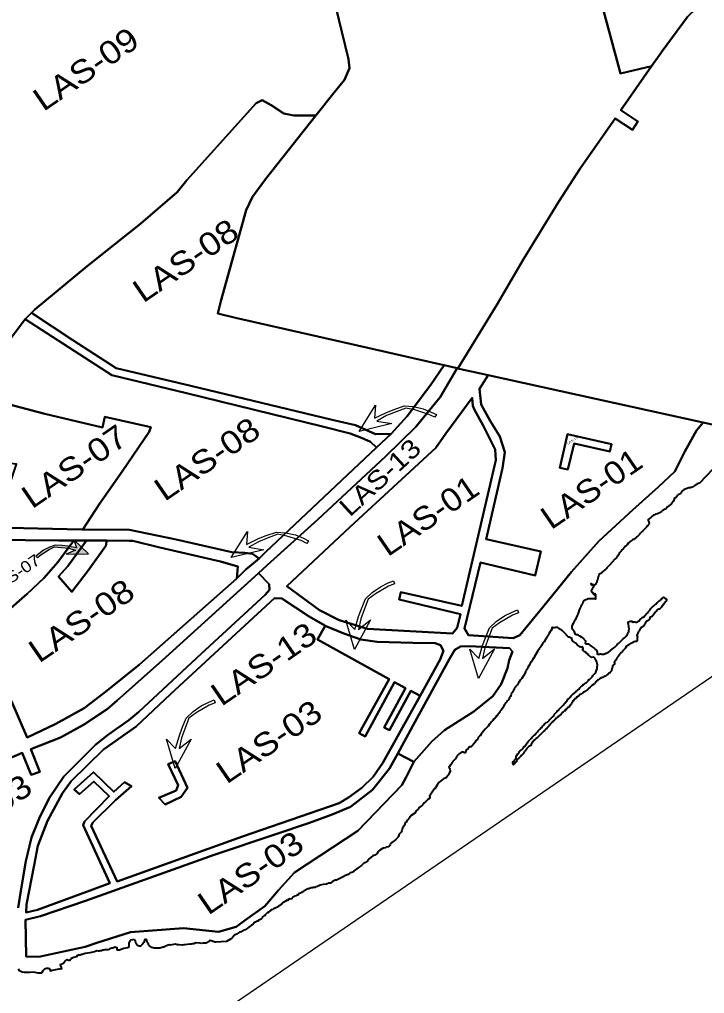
# Model space of a CAD drawing. Header units: metres. Extents: x 263924 to 318888, y 5017073 to 5064560.
# Drawn here: x 295224 to 298063, y 5030462 to 5034501 of the extents above; entities that cross this region are included whole.
import ezdxf

# ---------------------------------------------------------------- set-up
doc = ezdxf.new("R2010")
doc.units = ezdxf.units.M
doc.header["$LTSCALE"] = 38
doc.layers.add('1', color=7, linetype='Continuous', lineweight=25)
doc.layers.add('60', color=7, linetype='Continuous', lineweight=13)
doc.layers.add('6', color=7, linetype='Continuous')

msp = doc.modelspace()

# ---------------------------------------------------------------- hatches: boundary and pattern name
at = {"layer": '60'}
msp.add_hatch(color=256, dxfattribs=at).paths.add_polyline_path([(295417.36, 5032283.52), (295510.03, 5032285.66), (295448.14, 5032343.86), (295460.08, 5032309.78), (295423.68, 5032316.79), (295401, 5032319.67), (295371.66, 5032321.86), (295347.49, 5032313.15), (295323.03, 5032300.71), (295304.02, 5032285.98), (295291.97, 5032275.66), (295298.28, 5032269.92), (295311.72, 5032281.56), (295346.46, 5032303.63), (295369.02, 5032314.86), (295397.61, 5032311.75), (295426.21, 5032308.64), (295455.95, 5032300.94)])

# ---------------------------------------------------------------- linework, layer by layer
at = {"layer": '1'}
for points in [[(298109.38, 5034627.4), (297992.57, 5034512.01), (297887.68, 5034370.64), (297881.63, 5034361.98), (297843.73, 5034307.77), (297715.24, 5034276.71), (297630.89, 5034590.59), (297557.48, 5034569.96), (297478.35, 5034876.24), (297341.16, 5035384.93), (297270.09, 5035588.65)], [(298236.85, 5032790.78), (298057.53, 5032830.27), (297165.71, 5033026.67), (297128.32, 5033034.9), (297115.76, 5033037.67), (297064.48, 5033048.96), (297040.28, 5033054.29), (297201.42, 5033317.94), (297312.04, 5033506.87), (297459.66, 5033747.04), (297547.17, 5033883.31), (297692.31, 5034091.46), (297764.24, 5034044.13), (297786.29, 5034078.65), (297716.15, 5034125.26), (297843.73, 5034307.77), (297881.63, 5034361.98), (297887.68, 5034370.64), (297992.57, 5034512.01), (298109.38, 5034627.4)], [(296518.88, 5034615.48), (296587.45, 5034337.44), (296591.12, 5034299.86), (296586.62, 5034289.99), (296570.97, 5034250.85), (296527.21, 5034198.2), (296452.43, 5034103.64), (296361.01, 5034103.71), (296318.9, 5034111.6), (296266.9, 5034146.11), (296229.2, 5034167.04), (296204.15, 5034154.89), (295917.57, 5033835.09), (295876.57, 5033785.31), (295726.6, 5033655.89), (295504.28, 5033478.59), (295286.57, 5033299.45), (295272.93, 5033285.46), (295246.66, 5033258.3), (295022.01, 5032960.44)], [(297630.89, 5034590.59), (297715.24, 5034276.71), (297843.73, 5034307.77), (297716.15, 5034125.26), (297786.29, 5034078.65), (297764.24, 5034044.13), (297692.31, 5034091.46), (297547.17, 5033883.31), (297459.66, 5033747.04), (297312.04, 5033506.87), (297201.42, 5033317.94), (297040.28, 5033054.29), (297037.77, 5033054.84), (296983.43, 5033067.41), (296964.33, 5033071.82), (296698.17, 5033133.28), (296118.61, 5033263.86), (296045.85, 5033281.54), (296057.71, 5033333.59), (296162.91, 5033710.39), (296189.23, 5033765.89), (296243.31, 5033839.19), (296452.43, 5034103.64), (296527.21, 5034198.2), (296570.97, 5034250.85), (296586.62, 5034289.99), (296591.12, 5034299.86), (296587.45, 5034337.44), (296518.88, 5034615.48)], [(295022.01, 5032960.44), (295246.66, 5033258.3), (295605.75, 5033026.54), (295915.09, 5032951.84), (296478.92, 5032813.39), (296593.7, 5032784.07), (296640.46, 5032766.83), (296677.92, 5032749.99), (296703.73, 5032726.68), (296243, 5032291.88), (296216.83, 5032265.74), (296189.18, 5032285.12), (296157.88, 5032290.23), (296103.48, 5032292.17), (295872.88, 5032344.76), (295679.74, 5032385.08), (295485.85, 5032386.9), (295555.48, 5032492.96), (295648.89, 5032627.22), (295760.73, 5032792.11), (295768.11, 5032810.49), (295577.41, 5032853.14), (295567.3, 5032809.57), (295328.78, 5032866.12), (295155.57, 5032912.42)], [(295190.7, 5031674.68), (295255.14, 5031523.61), (295374.55, 5031580.01), (295491.15, 5031646.2), (295580.06, 5031712.94), (295721.37, 5031827.31), (295970.54, 5032047.54), (296124.75, 5032183.84), (296162.13, 5032220.09), (296216.83, 5032265.74), (296243, 5032291.88), (296703.73, 5032726.68), (296764.06, 5032783.73), (296830.21, 5032856.04), (296927.26, 5032984.97), (296983.43, 5033067.41), (297037.77, 5033054.84), (296967.65, 5032934.55)], [(295218.25, 5030817.3), (295228.74, 5030887.87), (295250.47, 5031011.41), (295272.78, 5031109.31), (295305.69, 5031188.44), (295346.83, 5031272.07), (295407.3, 5031362.16), (295459.97, 5031414.07), (295537.93, 5031493.49), (295588.95, 5031532.96), (295677.21, 5031595.67), (295717.94, 5031630.36), (295977.15, 5031871.25), (296242.27, 5032115.07), (296259.61, 5032136), (296258.78, 5032160.33), (296214.23, 5032205.75), (296250.43, 5032238.61), (296459.64, 5032428.53), (296739.9, 5032688.78), (296866.05, 5032812.26), (296967.65, 5032934.55), (297037.77, 5033054.84), (297040.28, 5033054.29), (297064.48, 5033048.96)], [(297064.48, 5033048.96), (297115.76, 5033037.67), (297128.32, 5033034.9), (297165.71, 5033026.67), (297129.98, 5032969.82)], [(297129.98, 5032969.82), (297137.38, 5032904.61), (297174.98, 5032837.14), (297214.85, 5032772.65), (297235.7, 5032706.61), (297226.04, 5032641.19), (297157.3, 5032345.99), (297384.29, 5032295.14), (297361.47, 5032196.01), (297134.25, 5032249.88), (297067.85, 5031976.37), (297084.62, 5031947.7), (297269.5, 5031935.18), (297297.54, 5031948.65), (297393.18, 5032064.35), (297511.71, 5032211.5), (297624.6, 5032337.58), (297766.32, 5032467.62), (297871.73, 5032562.76), (297939.82, 5032626.6), (297981.74, 5032709.81), (298029.51, 5032797.02), (298057.53, 5032830.27), (298236.85, 5032790.78)], [(296967.65, 5032934.55), (296866.05, 5032812.26), (296739.9, 5032688.78), (296459.64, 5032428.53), (296250.43, 5032238.61), (296214.23, 5032205.75), (295829.21, 5031856.24), (295627.85, 5031677.35), (295586.33, 5031641.11), (295488.47, 5031576.04), (295393.11, 5031524.4), (295270.48, 5031475.55), (295307.4, 5031381.76), (295271.39, 5031368.81), (295234.06, 5031460.37), (295048.86, 5031380.38)], [(298206.95, 5032751.92), (298042.64, 5032579.21), (298032.57, 5032575.61), (298030.9, 5032573.59), (298023.28, 5032569.24), (298014.77, 5032563.31), (298004.4, 5032559.92), (297997.26, 5032559), (297986.65, 5032555.24), (297978.98, 5032551.8), (297973.25, 5032548.8), (297971.36, 5032547.39), (297965.38, 5032538.04), (297963.56, 5032536.03), (297959.52, 5032533.05)], [(297959.52, 5032533.05), (297953.06, 5032529.66), (297950.79, 5032527.61), (297945.32, 5032519.61), (297937.67, 5032514.56), (297936.77, 5032512.57), (297934.63, 5032505.79), (297932.75, 5032503.21), (297929.35, 5032496.61), (297926.35, 5032493.51), (297920.55, 5032488.81), (297909.25, 5032480.01), (297903.45, 5032473.31), (297899.25, 5032471.31), (297895.65, 5032469.01), (297892.15, 5032466.41), (297887.45, 5032463.61), (297884.15, 5032461.31), (297880.15, 5032458.81), (297875.75, 5032455.41), (297873.25, 5032454.01), (297868.55, 5032451.81), (297863.05, 5032449.81), (297849.75, 5032444.51), (297845.35, 5032441.31), (297839.75, 5032436.91), (297834.55, 5032432.61), (297829.35, 5032427.41), (297829.35, 5032423.61), (297830.15, 5032420.51), (297832.85, 5032412.41), (297831.35, 5032407.51), (297827.65, 5032401.51), (297825.75, 5032399.61), (297822.75, 5032396.21), (297816.25, 5032390.21), (297806.05, 5032379.71), (297804.25, 5032377.41), (297802.65, 5032376.21), (297800.65, 5032374.21)], [(295056.91, 5032396), (295481.31, 5032387), (295485.85, 5032386.9), (295679.74, 5032385.08), (295872.88, 5032344.76), (296103.48, 5032292.17), (296157.88, 5032290.23), (296189.18, 5032285.12), (296216.83, 5032265.74), (296162.13, 5032220.09), (296124.75, 5032183.84), (296128.52, 5032233.46), (296056.24, 5032254.13), (295805.48, 5032311.25), (295693.77, 5032339.68), (295678.53, 5032339.76), (295584.95, 5032340.21), (295515.02, 5032340.54), (295501.33, 5032340.61), (295449.23, 5032340.84), (295385.73, 5032341.14), (295109.1, 5032343.14)], [(297800.65, 5032374.21), (297799.05, 5032372.01), (297796.35, 5032369.21), (297793.95, 5032365.21), (297789.55, 5032361.91), (297788.05, 5032359.91), (297785.55, 5032357.01), (297783.35, 5032355.91), (297780.75, 5032354.31), (297778.95, 5032352.61), (297773.15, 5032347.61), (297771.45, 5032345.21), (297767.35, 5032344.71), (297764.55, 5032343.61), (297762.35, 5032342.21), (297754.85, 5032336.81), (297751.25, 5032333.91), (297746.45, 5032329.21), (297741.55, 5032323.31), (297739.55, 5032320.21), (297736.95, 5032317.71), (297734.42, 5032315.99), (297728.27, 5032309.2), (297725.16, 5032306.9), (297718.79, 5032300.21), (297715.79, 5032295.89), (297714.73, 5032293.36), (297711.95, 5032291.38), (297709.35, 5032287.51), (297706.54, 5032281.68), (297697.61, 5032268.63), (297691.5, 5032262.84), (297680.65, 5032251.41), (297669.03, 5032238.84), (297667.34, 5032236.76), (297662.12, 5032231.96), (297659.59, 5032228.66), (297657.83, 5032227.09), (297656.62, 5032224.63), (297653.79, 5032222.05)], [(295165.18, 5032040.83), (295254.72, 5032119.99), (295324.29, 5032184.36), (295382.36, 5032250.89), (295449.23, 5032340.84), (295501.33, 5032340.61), (295423.44, 5032234.25), (295385.35, 5032191.5), (295440.5, 5032127.72), (295508.79, 5032217.05), (295581.41, 5032318.97), (295584.95, 5032340.21), (295678.53, 5032339.76), (295693.77, 5032339.68), (295805.48, 5032311.25), (296056.24, 5032254.13), (296128.52, 5032233.46), (296124.75, 5032183.84), (295970.54, 5032047.54), (295721.37, 5031827.31), (295580.06, 5031712.94), (295491.15, 5031646.2), (295374.55, 5031580.01), (295255.14, 5031523.61), (295190.7, 5031674.68)], [(295048.86, 5031380.38), (295234.06, 5031460.37), (295271.39, 5031368.81), (295307.4, 5031381.76), (295270.48, 5031475.55), (295393.11, 5031524.4), (295488.47, 5031576.04), (295586.33, 5031641.11), (295627.85, 5031677.35), (295829.21, 5031856.24), (296214.23, 5032205.75)], [(296214.23, 5032205.75), (296258.78, 5032160.33), (296259.61, 5032136), (296242.27, 5032115.07), (295977.15, 5031871.25), (295717.94, 5031630.36), (295677.21, 5031595.67), (295588.95, 5031532.96), (295537.93, 5031493.49), (295459.97, 5031414.07)], [(297653.79, 5032222.05), (297648.75, 5032217.76), (297645.52, 5032215.59), (297641.01, 5032211.94), (297636.63, 5032207.39), (297635.51, 5032204.87), (297630.03, 5032203.11), (297625.59, 5032201.47), (297624.5, 5032196), (297621.78, 5032190.37), (297620.37, 5032184.61), (297619.19, 5032175.75), (297616.72, 5032173.47), (297615.86, 5032167.3), (297612.66, 5032161.51), (297611.41, 5032157.99), (297607.6, 5032155.24), (297604.31, 5032156.87), (297598.58, 5032157.83), (297594.03, 5032161.25), (297591.89, 5032160.87), (297593.17, 5032157.92), (297595.54, 5032156.96), (297597.2, 5032155.68), (297601.01, 5032154.34), (297602.99, 5032151.81), (297603.7, 5032149.06), (297602.99, 5032146.98), (297600.11, 5032144.1), (297598.19, 5032142.88), (297597.36, 5032140.52), (297593.81, 5032135.24), (297593.52, 5032132.71), (297593.87, 5032129.99), (297595.15, 5032126.98), (297596.82, 5032125.83), (297599.79, 5032125.47), (297599.76, 5032121.67), (297602.32, 5032118.08), (297604.31, 5032116.29)], [(297604.31, 5032116.29), (297606.13, 5032117.47), (297606.9, 5032119.49), (297608.21, 5032121.67), (297610.67, 5032118.12), (297610.55, 5032114.44), (297609.2, 5032110.95), (297611.61, 5032108.2), (297610.74, 5032097.47), (297607.28, 5032098.47), (297602.39, 5032099.33), (297596.31, 5032098.98), (297586.42, 5032099.04), (297582.74, 5032098.34), (297580.24, 5032098.53), (297577.11, 5032097.12), (297568.05, 5032094.12), (297564.82, 5032092.2), (297562.32, 5032090.44), (297559.19, 5032086.43), (297558.29, 5032083.39), (297556.56, 5032078.82), (297552.95, 5032074.18), (297552.85, 5032071.3), (297549.55, 5032066.63), (297548.95, 5032064.03), (297547.28, 5032061.86), (297546.64, 5032059.3), (297541.81, 5032048.64), (297541.72, 5032046.27), (297540.24, 5032044.26), (297539, 5032039.65), (297537.55, 5032035.43), (297535.86, 5032031.94), (297535.25, 5032029.67), (297530.68, 5032019.52), (297528.95, 5032016.96), (297527.44, 5032013.15), (297524.59, 5032007.94), (297520.82, 5032001.76)], [(296311.33, 5032100.12), (296280.76, 5032101.81), (296139.5, 5031971.12), (295849.05, 5031703.17), (295707.84, 5031569.11), (295571.84, 5031473.71), (295437.84, 5031342.33), (295401.18, 5031293.45), (295339.47, 5031178.75), (295299.12, 5031074.15), (295284.34, 5030994.99), (295253.03, 5030830.93), (295250.71, 5030798.66), (295298.09, 5030809.73), (295517.15, 5030889.57), (295598.58, 5030919.31), (295487.8, 5031160.36), (295492.78, 5031176.22), (295595, 5031281.31), (295531.06, 5031341.65), (295471.65, 5031289.65), (295450.19, 5031307.77), (295530.3, 5031380.74), (295614.98, 5031298.39), (295658.21, 5031339.31), (295687.18, 5031321.8), (295621.37, 5031264.28), (295528.06, 5031170.95), (295520.2, 5031157.64), (295628.26, 5030927.18), (296147.86, 5031113.25), (296549.21, 5031252.29), (296586.99, 5031274.77), (296642.91, 5031315.33), (296688.94, 5031360.43), (296729.36, 5031418.68), (296851.38, 5031636.93), (296883.89, 5031696.27), (296966.5, 5031847.06), (296980.79, 5031884.01)], [(295571.84, 5031473.71), (295707.84, 5031569.11), (295849.05, 5031703.17), (296139.5, 5031971.12), (296280.76, 5032101.81), (296311.33, 5032100.12), (296424.39, 5032025.88), (296488.56, 5031988.33), (296491.06, 5031987.27), (296458.66, 5031930.82), (296755.11, 5031765.89), (296631.46, 5031541.29)], [(296980.79, 5031884.01), (296968.32, 5031907.17), (296946.22, 5031914.67), (296853.77, 5031915.87), (296705.61, 5031920.79), (296637.65, 5031930.84), (296568.22, 5031954.6), (296491.06, 5031987.27), (296488.56, 5031988.33), (296424.39, 5032025.88), (296311.33, 5032100.12)], [(297828.69, 5032041.86), (297830.96, 5032044.74), (297831.99, 5032046.56), (297833.94, 5032049.09), (297835.22, 5032051.17), (297836.85, 5032052.8), (297839.12, 5032056.13), (297840.34, 5032058.98), (297842.2, 5032060.39), (297846.96, 5032065.41), (297850.96, 5032068.61), (297855.89, 5032072.04), (297861.04, 5032076.61), (297865.46, 5032081.73), (297867.92, 5032083.24), (297870.07, 5032086.08), (297872.02, 5032088.13), (297874.71, 5032090.53), (297877.65, 5032092), (297879.73, 5032094.28), (297881.91, 5032096.26), (297884.24, 5032097.83), (297885.72, 5032099.84), (297887.99, 5032102.18), (297890.45, 5032103.91), (297892.59, 5032105), (297894.83, 5032105.41), (297897.04, 5032103.14), (297899.57, 5032100.87), (297902.35, 5032100.8), (297901.04, 5032098.98), (297902.93, 5032098.18), (297905.2, 5032096.96), (297905.27, 5032093), (297902, 5032088.52), (297899.06, 5032085.73), (297895.03, 5032079.75), (297893.55, 5032077.16), (297891.83, 5032075.68), (297889.72, 5032071.24)], [(297748.88, 5031962.63), (297749.17, 5031964.74), (297749.14, 5031967.62), (297749.68, 5031969.67), (297750.26, 5031974.37), (297749.33, 5031979.84), (297749.04, 5031984.36), (297747.06, 5031993.16), (297747.25, 5031995.78), (297746.13, 5031998.28), (297746.36, 5032000), (297745.24, 5032002.79), (297754.49, 5032006.71), (297758.71, 5032006.37), (297762.16, 5032006.53), (297762.64, 5032004.13), (297766.16, 5032002.79), (297768.56, 5032003.75), (297773.78, 5032003.01), (297778.1, 5032002.66), (297782, 5032002.66), (297785.24, 5032003.75), (297787.73, 5032006.31), (297790.26, 5032007.17), (297792.79, 5032008.36), (297795.51, 5032013.92), (297797.55, 5032015.52), (297799.57, 5032018.02), (297801.07, 5032019.39), (297803.86, 5032021.06), (297807.06, 5032022.82), (297809.55, 5032023.24), (297812.27, 5032024.61), (297814.42, 5032025.96), (297814.87, 5032028.23), (297819.06, 5032032), (297819.67, 5032034.21), (297821.91, 5032036.45), (297826.1, 5032039.24), (297828.69, 5032041.86)], [(297889.72, 5032071.24), (297887.73, 5032070.08), (297886, 5032068.26), (297883.83, 5032064.9), (297883.12, 5032062.92), (297878.35, 5032058.63), (297876.4, 5032056.71), (297873.2, 5032055.75), (297867.79, 5032052.8), (297862.58, 5032047.08), (297861.36, 5032045.09), (297857.81, 5032042.72), (297855.89, 5032041.22), (297853.46, 5032037.6), (297851.22, 5032035.65), (297851.67, 5032033.06), (297849.81, 5032031.17), (297848.53, 5032029.22), (297845.2, 5032025.76), (297843.38, 5032024.23), (297838.87, 5032022.82), (297835.83, 5032021), (297835.48, 5032018.21), (297834.1, 5032015.88), (297832.88, 5032013.09), (297831.73, 5032011.33), (297826.96, 5032008.36), (297822.16, 5032005.7), (297820.88, 5032003.84), (297818.42, 5031999.49), (297817.07, 5031997.86), (297816.24, 5031995.84), (297812.37, 5031989.7), (297811.22, 5031986.98), (297809.33, 5031986.05), (297808.27, 5031983.88), (297805.55, 5031982.56), (297803.48, 5031981.31), (297800.53, 5031979.97), (297799.25, 5031976.74)], [(297520.82, 5032001.76), (297518, 5031996.71), (297514.32, 5031989.57), (297513.17, 5031985.44), (297513.36, 5031977.19), (297515.19, 5031972.64), (297516.34, 5031970.53), (297518.51, 5031968.8), (297520.5, 5031966.02), (297522.16, 5031962.21), (297525.3, 5031953.76), (297527.99, 5031952.03), (297531.79, 5031950.63), (297533.81, 5031951.36), (297536.08, 5031951.49), (297539.48, 5031949.7), (297541.3, 5031947.43), (297544.76, 5031944.9), (297551.6, 5031941.7), (297553.81, 5031940.23), (297557.55, 5031936.71), (297560.56, 5031934.82), (297563.09, 5031931.97), (297565.3, 5031928.93), (297567.44, 5031925.54), (297569.17, 5031923.17), (297568.47, 5031915.01), (297571.54, 5031912.67), (297574.77, 5031912.32), (297578.23, 5031912.74), (297581.43, 5031912.55), (297583.86, 5031910.72), (297586.74, 5031909.25), (297590.23, 5031906.05), (297593.62, 5031903.87), (297597.68, 5031899.33), (297601.2, 5031897.6), (297605.07, 5031893.86), (297609.27, 5031890.91), (297612.31, 5031888.32)], [(297486.16, 5031954.27), (297483.12, 5031957.67), (297474.07, 5031965.76), (297471.28, 5031967.52), (297469.14, 5031970.05), (297466.23, 5031972.35), (297461.01, 5031975.68), (297454.51, 5031979.49), (297450, 5031980.29), (297444.88, 5031980.54), (297439.31, 5031978.72), (297436.34, 5031978.46), (297433.01, 5031980.38), (297430.35, 5031978.66), (297430.58, 5031975.14), (297430.16, 5031973.15), (297426.16, 5031966.14), (297423.28, 5031962.14), (297421.72, 5031960.38), (297418, 5031954.46), (297415.76, 5031950.56), (297412.88, 5031946.11), (297409.91, 5031940.83), (297408.27, 5031936.74), (297405.4, 5031931.68), (297401.75, 5031926.88), (297397.91, 5031920.93), (297395.67, 5031918.37), (297391.31, 5031911.84), (297387.85, 5031907.41), (297385.25, 5031902.31), (297383.35, 5031899.01), (297377.25, 5031892.41), (297375.45, 5031889.51), (297371.67, 5031883.11), (297356.45, 5031857.41), (297356.65, 5031855.41), (297355.55, 5031853.11), (297353.45, 5031853.51), (297350.45, 5031846.41)], [(297612.31, 5031888.32), (297616.02, 5031884.29), (297617.08, 5031882.4), (297617.33, 5031878.24), (297618.42, 5031871.43), (297620.15, 5031870.02), (297626.48, 5031869.76), (297628.76, 5031869.86), (297630.84, 5031870.91), (297632.82, 5031870.31), (297637.52, 5031869.7), (297642.32, 5031869.6), (297645.33, 5031869.03), (297647.7, 5031870.37), (297650.39, 5031871.07), (297654.64, 5031872.99), (297657.62, 5031874.15), (297660.56, 5031876.19), (297663.51, 5031876.99), (297669.62, 5031881.54), (297671.6, 5031883.62), (297674.48, 5031885.44), (297680.47, 5031890.11), (297690.8, 5031898.85), (297701.24, 5031908.32), (297702.55, 5031910.72), (297705.68, 5031913.67), (297708.02, 5031915.46), (297710.74, 5031918.05), (297718.29, 5031926.63), (297722.04, 5031929.09), (297726.2, 5031932.55), (297731.32, 5031937.7), (297733.75, 5031940.32), (297736.53, 5031942.56), (297738.13, 5031944.2), (297744.02, 5031952.71), (297746.87, 5031957.35), (297747.76, 5031959.17), (297748.88, 5031962.63)], [(297799.25, 5031976.74), (297795.03, 5031971.88), (297793.84, 5031969.31), (297791.31, 5031966.4), (297789.84, 5031963.78), (297789.3, 5031960.93), (297786.26, 5031956.29), (297782.52, 5031948.55), (297784.72, 5031939.36), (297783.86, 5031936.74), (297784.08, 5031933.86), (297783.41, 5031930.92), (297785.4, 5031928.55), (297783.6, 5031927.01), (297783.06, 5031924.48), (297779.25, 5031922.02), (297774.8, 5031921.76), (297771.38, 5031920.07), (297769.04, 5031919.17), (297767.25, 5031917.51), (297764.47, 5031917.25), (297760.37, 5031915.43), (297757.94, 5031914.12), (297755.48, 5031913.6), (297753.94, 5031911.84), (297751.32, 5031909.96), (297748.69, 5031909.19), (297747.22, 5031907.17), (297745.17, 5031906.15), (297742.96, 5031904.48), (297740.02, 5031903.24), (297734.71, 5031896.07), (297734.9, 5031893.86), (297733.17, 5031891.11), (297729.17, 5031888.8), (297726.13, 5031884.39), (297722.48, 5031882.24), (297720.88, 5031878.75), (297717.27, 5031875.94), (297709.59, 5031866.05)], [(297594.55, 5031855.71), (297591.51, 5031857.54), (297589.33, 5031859.17), (297587.44, 5031861.51), (297584.6, 5031863.62), (297580.5, 5031867.33), (297577.46, 5031870.47), (297574.16, 5031872.74), (297572.4, 5031874.31), (297569.56, 5031877.35), (297566.16, 5031879.46), (297562.9, 5031882.5), (297560.56, 5031884.29), (297558.39, 5031886.47), (297557.62, 5031888.83), (297559.7, 5031893.44), (297555.09, 5031899.71), (297549.68, 5031898.82), (297547.09, 5031900.03), (297544.56, 5031899.94), (297541.43, 5031902.98), (297540.21, 5031904.74), (297537.01, 5031907.17), (297528.76, 5031914.91), (297521.62, 5031920.29), (297515.64, 5031924.55), (297514, 5031926.31), (297513.91, 5031930.02), (297513.3, 5031932.29), (297513.04, 5031935.62), (297509.2, 5031938.98), (297507.22, 5031937.7), (297505.04, 5031938.37), (297502.93, 5031939.59), (297500.5, 5031939.68), (297495.89, 5031943.23), (297492.34, 5031946.72), (297490.16, 5031949.25), (297488.34, 5031952.64), (297486.16, 5031954.27)], [(296031.01, 5031037.76), (295497.76, 5030846.86), (295311.12, 5030782.43), (295248.39, 5030767.79), (295251.74, 5030615.13), (295303.17, 5030614), (295496.31, 5030655.72), (295544.51, 5030672.88), (295683.51, 5030716.02), (295903.1, 5030733.97), (296047.78, 5030717.61), (296121.03, 5030739.48), (296159.01, 5030766.62), (296240.34, 5030824.58), (296296.98, 5030890.53), (296363.87, 5030964.64), (296626.29, 5031136.43), (296808.74, 5031325.89), (296826.43, 5031359.52), (296857.73, 5031422.83), (296932.52, 5031506.87), (296984.47, 5031554.9), (297106.21, 5031631.48), (297185.4, 5031695.9), (297220.23, 5031745.79), (297246.05, 5031812.14), (297252.88, 5031845.11), (297267.45, 5031879.99), (297254.59, 5031893.82), (297087.73, 5031902.92), (297051.24, 5031901.7), (297027.86, 5031887.95), (297006.07, 5031850.39), (296862.35, 5031587.85), (296791.24, 5031457.9), (296757.35, 5031395.97), (296687.03, 5031307.06), (296595.24, 5031236.28), (296519.52, 5031204.79), (296425.72, 5031169.98)], [(297350.45, 5031846.41), (297347.25, 5031840.21), (297344.45, 5031836.71), (297341.95, 5031834.31), (297340.45, 5031831.71), (297336.05, 5031822.71), (297334.35, 5031820.61), (297330.95, 5031814.01), (297328.75, 5031809.11), (297323.55, 5031802.01), (297322.85, 5031800.01), (297321.05, 5031797.21), (297320.35, 5031795.11), (297318.85, 5031792.51), (297312.35, 5031780.11), (297309.85, 5031775.91), (297305.05, 5031768.71), (297303.55, 5031765.91), (297298.05, 5031761.41), (297294.95, 5031754.11), (297292.35, 5031750.21), (297287.35, 5031742.31), (297285.45, 5031739.71), (297278.05, 5031730.81), (297275.25, 5031727.91), (297270.55, 5031720.11), (297269.35, 5031717), (297267.55, 5031712.5), (297263.45, 5031707.8), (297260.75, 5031702.3), (297260.15, 5031700.3), (297260.05, 5031697.11), (297258.75, 5031694.5), (297256.05, 5031692.91), (297254.05, 5031689.71), (297252.55, 5031685.41), (297252.25, 5031682.91), (297250.85, 5031679.91), (297245.55, 5031676.5), (297242.85, 5031671.61)], [(297533.78, 5031718.3), (297536.5, 5031720.22), (297540.15, 5031724.74), (297543.25, 5031726.18), (297546.16, 5031729.54), (297550.52, 5031733.38), (297557.78, 5031739.2), (297560.12, 5031743.3), (297562.23, 5031743.81), (297563.96, 5031745.22), (297565.81, 5031746.08), (297568.82, 5031748.77), (297571.19, 5031751.17), (297573.68, 5031752.58), (297577.94, 5031756.22), (297582.48, 5031760.87), (297582.68, 5031763.78), (297585.01, 5031763.36), (297588.47, 5031766.59), (297591.28, 5031770.05), (297598.48, 5031777.47), (297599.7, 5031780.67), (297603.19, 5031783.62), (297606.8, 5031787.3), (297609.08, 5031790.56), (297612.66, 5031794.46), (297617.68, 5031809.63), (297617.78, 5031812.51), (297618.39, 5031815.07), (297617.97, 5031817.63), (297618.84, 5031824.13), (297617.88, 5031831.07), (297616.47, 5031836.23), (297615.09, 5031840.42), (297613.46, 5031841.76), (297608.66, 5031850.11), (297609.27, 5031852.03), (297603.96, 5031857.15), (297600.6, 5031857.51), (297594.55, 5031855.71)], [(297709.59, 5031866.05), (297706.84, 5031861.86), (297702, 5031855.71), (297699.67, 5031852.99), (297697.68, 5031849.79), (297695.16, 5031845.19), (297691.76, 5031839.68), (297689.43, 5031837.28), (297688.92, 5031835.17), (297689.14, 5031832.64), (297689.84, 5031828.99), (297688.66, 5031826.11), (297686.39, 5031825.95), (297683.92, 5031823.2), (297681.84, 5031821.35), (297681.01, 5031817.79), (297681.24, 5031815.36), (297678.13, 5031809.6), (297678.04, 5031807.01), (297677.17, 5031804.99), (297676.72, 5031800.16), (297673.33, 5031796.64), (297671.25, 5031795.07), (297670.9, 5031792.51), (297665.08, 5031789.89), (297664.28, 5031787.97), (297662.55, 5031786.56), (297654.84, 5031781.38), (297651.35, 5031777.73), (297645.36, 5031775.43), (297642.45, 5031773.44), (297640.28, 5031772.42), (297635.35, 5031771.52), (297633.36, 5031770.82), (297631.6, 5031768.93), (297628.98, 5031768.77), (297626.04, 5031766.24), (297621.46, 5031762.85), (297619.76, 5031761.25), (297617.52, 5031759.46)], [(297617.52, 5031759.46), (297615.28, 5031756.93), (297614.39, 5031754.75), (297611.25, 5031753.12), (297609.97, 5031750.56), (297607.25, 5031747.78), (297604.82, 5031745.63), (297602.55, 5031743.27), (297596.15, 5031739.27), (297591.54, 5031735.04), (297588.24, 5031733.19), (297583.7, 5031727.91), (297580.85, 5031725.6), (297578.68, 5031723.55), (297571.19, 5031717.34), (297568.82, 5031716.06), (297567.54, 5031714.3), (297565.78, 5031713.34), (297563.09, 5031712.22), (297561.46, 5031710.69), (297559.03, 5031709.83), (297553.62, 5031706.75), (297551.96, 5031703.75), (297547.89, 5031701.57), (297545.2, 5031700.93), (297543.54, 5031699.46), (297542.42, 5031697.34), (297540.08, 5031694.95), (297537.81, 5031694.05), (297536.31, 5031692.61), (297532.85, 5031690.59), (297531.8, 5031688.35), (297528.56, 5031685.92), (297525.56, 5031684.61), (297523.37, 5031681.8), (297521.58, 5031680.52), (297518.06, 5031675.02), (297515.66, 5031674.95), (297516.52, 5031671.82), (297514.7, 5031670.99)], [(296631.46, 5031541.29), (296656.34, 5031528.72), (296777.46, 5031753.8), (296822.83, 5031728.61), (296735.3, 5031565.76), (296757.3, 5031554.17), (296844.98, 5031717.87), (296883.89, 5031696.27), (296851.38, 5031636.93), (296729.36, 5031418.68), (296688.94, 5031360.43), (296642.91, 5031315.33), (296586.99, 5031274.77), (296549.21, 5031252.29), (296147.86, 5031113.25), (295628.26, 5030927.18), (295520.2, 5031157.64), (295528.06, 5031170.95), (295621.37, 5031264.28), (295687.18, 5031321.8), (295658.21, 5031339.31), (295614.98, 5031298.39), (295530.3, 5031380.74), (295450.19, 5031307.77), (295471.65, 5031289.65), (295531.06, 5031341.65), (295595, 5031281.31), (295492.78, 5031176.22), (295487.8, 5031160.36), (295598.58, 5030919.31), (295517.15, 5030889.57), (295298.09, 5030809.73), (295250.71, 5030798.66), (295253.03, 5030830.93), (295284.34, 5030994.99), (295299.12, 5031074.15), (295339.47, 5031178.75), (295401.18, 5031293.45), (295437.84, 5031342.33), (295571.84, 5031473.71)], [(297415.02, 5031590.24), (297418.34, 5031594.08), (297420.14, 5031595.14), (297421.99, 5031598.95), (297425, 5031601.31), (297426.76, 5031603.62), (297429.96, 5031606.34), (297433.67, 5031610.91), (297435.78, 5031612.13), (297437.93, 5031614.4), (297439.4, 5031619.46), (297446.34, 5031626.15), (297451.5, 5031631.59), (297452.1, 5031633.95), (297454.15, 5031634.47), (297456.01, 5031636.51), (297458.79, 5031640), (297461.13, 5031642.63), (297465.74, 5031647.11), (297469.19, 5031649.41), (297476.74, 5031657.44), (297483.37, 5031665.99), (297485.67, 5031667.27), (297487.94, 5031671.36), (297490.31, 5031672.93), (297493.42, 5031676.03), (297496.81, 5031682.4), (297497.62, 5031684.51), (297500.05, 5031685.44), (297502.93, 5031688.06), (297504.44, 5031690.5), (297509.97, 5031696.51), (297514.16, 5031700.26), (297516.24, 5031701.7), (297520.08, 5031705.73), (297523.03, 5031707.52), (297526.87, 5031711.65), (297530.07, 5031713.09), (297531.8, 5031716.51), (297533.78, 5031718.3)], [(297242.85, 5031671.61), (297240.65, 5031669.41), (297238.95, 5031668.21), (297236.65, 5031663.61), (297234.15, 5031660.41), (297233.35, 5031657.8), (297231.45, 5031657), (297228.05, 5031650.3), (297226.65, 5031647.11), (297223.65, 5031642.8), (297221.15, 5031640.8), (297219.45, 5031637.5), (297214.85, 5031631.5), (297213.35, 5031628.21), (297205.95, 5031618.3), (297202.15, 5031614.5), (297197.85, 5031608.8), (297191.65, 5031601.8), (297186.95, 5031597.9), (297185.15, 5031594.5), (297183.25, 5031592), (297180.05, 5031589), (297175.55, 5031583), (297173.65, 5031579.9), (297170.85, 5031577.3), (297165.45, 5031570.9), (297153.85, 5031558.5), (297141.85, 5031542.9), (297137.15, 5031537.3), (297132.85, 5031530.8), (297130.75, 5031528.9), (297128.75, 5031527.7), (297126.55, 5031526), (297124.55, 5031524.2), (297122.66, 5031517.4), (297113.76, 5031510.7), (297113.26, 5031507.1), (297112.26, 5031505.1), (297106.16, 5031497.2), (297099.85, 5031489.4)], [(297514.7, 5031670.99), (297512.59, 5031667.21), (297511.05, 5031665.9), (297510.03, 5031660.97), (297505.87, 5031656.71), (297503.56, 5031654.7), (297501.74, 5031650.83), (297497.77, 5031647.69), (297494.89, 5031646.41), (297492.75, 5031644.39), (297491.89, 5031642.31), (297489.71, 5031641.07), (297487.6, 5031638.76), (297485.45, 5031638.86), (297486.03, 5031636.59), (297485.77, 5031634.35), (297483.63, 5031635.79), (297480.08, 5031632.07), (297478.86, 5031630.31), (297477.29, 5031628.52), (297474.86, 5031627.72), (297469.71, 5031621.71), (297467.66, 5031618.03), (297465.13, 5031615.91), (297461.29, 5031614.15), (297458.96, 5031612.55), (297455.66, 5031610.86), (297454.19, 5031608.36), (297451.66, 5031606.47), (297448.11, 5031602.7), (297445.42, 5031602.47), (297445.07, 5031600.3), (297441.8, 5031597.1), (297438.06, 5031592.71), (297436.14, 5031591.18), (297434.57, 5031589.16), (297432.4, 5031587.34), (297430.48, 5031585.9), (297428.43, 5031584.68), (297424.78, 5031581.16)], [(297294.99, 5031462.62), (297295.69, 5031465.25), (297297.58, 5031467.58), (297303.91, 5031472.64), (297305.13, 5031474.34), (297308.58, 5031477.63), (297311.66, 5031481.41), (297314.57, 5031484.19), (297315.43, 5031486.4), (297318.22, 5031488.67), (297320.65, 5031491.49), (297324.65, 5031497.99), (297327.62, 5031501.63), (297331.02, 5031503.52), (297331.02, 5031506.46), (297340.36, 5031515.58), (297342.95, 5031518.37), (297346.44, 5031520.96), (297346.86, 5031523.84), (297348.26, 5031525.31), (297350.28, 5031526.27), (297353.74, 5031530.88), (297355.98, 5031532.54), (297358.15, 5031534.98), (297360.68, 5031536.67), (297363.62, 5031540.06), (297370.47, 5031547.01), (297373.19, 5031551.11), (297380.1, 5031557.86), (297385.06, 5031563.87), (297390.38, 5031567.07), (297391.24, 5031569.67), (297392.55, 5031572.45), (297395.5, 5031574.62), (297401.16, 5031582.34), (297403.21, 5031583.65), (297405.83, 5031585.99), (297411.66, 5031587.14), (297413.71, 5031588.29), (297415.02, 5031590.24)], [(297424.78, 5031581.16), (297423.47, 5031578.83), (297422.09, 5031576.94), (297420.08, 5031575.62), (297417.45, 5031570.86), (297414.96, 5031568.58), (297408.56, 5031561.99), (297408.01, 5031559.91), (297404.97, 5031559.05), (297403.44, 5031557.58), (297402.7, 5031555.59), (297400.01, 5031552.62), (297398.7, 5031550.28), (297396.62, 5031550.28), (297389.8, 5031543.88), (297385.71, 5031538.67), (297381.29, 5031535.37), (297377.2, 5031531.37), (297376.3, 5031529.19), (297367.31, 5031521.74), (297365.65, 5031519.91), (297360.08, 5031514.7), (297357.49, 5031512.68), (297354.73, 5031511.14), (297352.11, 5031507.3), (297348.81, 5031504.17), (297347.41, 5031500.3), (297345.26, 5031499.14), (297343.66, 5031496.01), (297343.76, 5031493.93), (297342.38, 5031490.63), (297340.3, 5031490.03), (297334.83, 5031486.06), (297332.59, 5031484.91), (297328.24, 5031480.14), (297326.93, 5031477.8), (297325.2, 5031476.58), (297321.84, 5031471.79), (297318.19, 5031467.3), (297316.59, 5031465.74)], [(297099.85, 5031489.4), (297097.55, 5031487.2), (297095.26, 5031485.3), (297090.05, 5031485.1), (297087.66, 5031483.8), (297081.46, 5031475.6), (297079.55, 5031474.2), (297077.55, 5031473.2), (297074.96, 5031470.8), (297073.05, 5031468.1), (297072.05, 5031465.1), (297071.46, 5031462.7), (297070.35, 5031460.8), (297067.96, 5031461), (297062.16, 5031464.4), (297057.96, 5031463.1), (297053.35, 5031460.2), (297049.85, 5031458.2), (297046.26, 5031455.9), (297041.05, 5031451.1), (297038.26, 5031446.9), (297035.35, 5031443.9), (297032.46, 5031438.3), (297030.55, 5031435), (297026.66, 5031431.3), (297023.35, 5031428.9), (297019.26, 5031422.8), (297014.96, 5031419.1), (297014.66, 5031414.4), (297009.76, 5031410.5), (297005.35, 5031404.1), (297003.26, 5031399.7), (297005.26, 5031396.6), (297007.16, 5031393), (297008.35, 5031386.9), (297008.46, 5031382.7), (297004.66, 5031376.6), (296999.96, 5031367.7), (296995.76, 5031363.6), (296994.66, 5031360.7)], [(297316.59, 5031465.74), (297315.73, 5031463.21), (297313.93, 5031461.19), (297313.45, 5031459.05), (297312.17, 5031457.29), (297309.55, 5031455.5), (297304.3, 5031449.9), (297301.93, 5031448.36), (297299.41, 5031445.77), (297296.65, 5031442.44), (297294.89, 5031439.18), (297292.81, 5031437.77), (297286.93, 5031432.04), (297284.91, 5031426.66), (297283.47, 5031424.49), (297280.08, 5031421.35), (297276.94, 5031418.88), (297276.65, 5031415.74), (297274.22, 5031414.27), (297271.08, 5031410.53), (297269.8, 5031412.26), (297269.74, 5031414.69), (297268.84, 5031416.96), (297268.39, 5031419.84), (297269.19, 5031423.9), (297274.82, 5031426.72), (297276.49, 5031430.98), (297278.31, 5031432.83), (297281.71, 5031435.26), (297282.67, 5031437.09), (297280.84, 5031439.04), (297281.58, 5031441.98), (297281.71, 5031444.77), (297282.47, 5031447.46), (297285.16, 5031449.54), (297285.32, 5031451.94), (297287.59, 5031453.25), (297287.18, 5031456.22), (297289.77, 5031457.44), (297294.99, 5031462.62)], [(295459.97, 5031414.07), (295407.3, 5031362.16), (295346.83, 5031272.07), (295305.69, 5031188.44), (295272.78, 5031109.31), (295250.47, 5031011.41), (295228.74, 5030887.87), (295218.25, 5030817.3)], [(296994.66, 5031360.7), (296991.35, 5031356.1), (296988.05, 5031355.1), (296981.05, 5031352.4), (296968.85, 5031343), (296961.26, 5031337.6), (296956.16, 5031328.5), (296944.66, 5031311.3), (296941.96, 5031310.1), (296927.96, 5031288.9), (296925.16, 5031285), (296923.26, 5031281.2), (296924.46, 5031277.7), (296924.26, 5031273.2), (296922.66, 5031270.4), (296915.66, 5031266.5), (296908.16, 5031258.9), (296901.26, 5031252.8), (296893.55, 5031243.3), (296887.85, 5031237.4), (296879.26, 5031231.7), (296876.05, 5031226.6), (296867.26, 5031220), (296862.05, 5031210.4), (296847.35, 5031200.1), (296840.16, 5031190.3), (296835.55, 5031184.9), (296829.85, 5031180.1), (296826.55, 5031172.8), (296824.46, 5031171.6), (296822.05, 5031169.6), (296821.05, 5031167.6), (296820.16, 5031165), (296819.36, 5031161.2), (296818.46, 5031158.7), (296816.56, 5031155.6), (296813.56, 5031151.9), (296811.36, 5031147.9), (296810.06, 5031144.1), (296808.56, 5031138.6)], [(296425.72, 5031169.98), (296281.85, 5031122.39), (296031.01, 5031037.76)], [(296808.56, 5031138.6), (296806.76, 5031134.3), (296805.06, 5031131.3), (296802.76, 5031129.1), (296797.46, 5031123.2), (296796.06, 5031120.6), (296795.76, 5031116.3), (296794.16, 5031113.7), (296790.06, 5031108.3), (296782.16, 5031100.2), (296761.36, 5031084.9), (296759.66, 5031079.4), (296758.06, 5031075.6), (296755.86, 5031073.2), (296751.66, 5031071.1), (296743.66, 5031069.1), (296740.46, 5031066), (296730.56, 5031064.4), (296723.86, 5031061.2), (296716.76, 5031056.8), (296710.86, 5031050.7), (296704.96, 5031041.2), (296695.96, 5031036.6), (296692.26, 5031035.1), (296688.66, 5031032.9), (296673.06, 5031020.4), (296669.36, 5031015.9), (296665.46, 5031011.6), (296657.56, 5031006), (296654.76, 5031004.4), (296651.56, 5031003.7), (296649.56, 5031002), (296648.26, 5030999.4), (296645.36, 5030996.9), (296641.46, 5030993.2), (296632.66, 5030987.3), (296629.16, 5030984.1), (296627.56, 5030981.8), (296621.26, 5030979.6), (296612.56, 5030972.7)], [(296612.56, 5030972.7), (296610.16, 5030971.3), (296607.86, 5030967.2), (296601.46, 5030964.3), (296594.66, 5030962.3), (296591.16, 5030959.3), (296585.36, 5030955.7), (296574.96, 5030952), (296562.06, 5030945.2), (296537.16, 5030933), (296531.56, 5030931.8), (296520.66, 5030927), (296516.56, 5030923.5), (296516.36, 5030921.1), (296512.06, 5030920.5), (296505.86, 5030920.4), (296499.06, 5030916.5), (296495.36, 5030915.6), (296482.36, 5030914.3), (296470.46, 5030911), (296463.66, 5030908.6), (296459.36, 5030905.8), (296452.36, 5030905.2), (296447.46, 5030902.6), (296440.86, 5030902.5), (296437.87, 5030900.96), (296432.36, 5030900.1), (296422.86, 5030896.3), (296418.66, 5030896.2), (296403.36, 5030888.4), (296400.76, 5030885.4), (296388.36, 5030879), (296379.86, 5030875), (296378.06, 5030870.6), (296372.66, 5030869.9), (296369.66, 5030867.2), (296364.06, 5030866), (296363.16, 5030864), (296356.16, 5030861.5), (296351.76, 5030857.6)], [(296351.76, 5030857.6), (296351.66, 5030855.2), (296345.26, 5030854.1), (296342.56, 5030854.5), (296340.06, 5030854.2), (296337.16, 5030851.7), (296335.66, 5030848.7), (296333.26, 5030849.1), (296318.86, 5030840.6), (296316.56, 5030839.1), (296312.86, 5030833.9), (296309.96, 5030834), (296308.86, 5030832.1), (296307.16, 5030829.9), (296305.56, 5030828.2), (296297.26, 5030824.8), (296295.36, 5030822), (296283.36, 5030816.5), (296276.26, 5030812.8), (296272.86, 5030810.5), (296270.56, 5030809.5), (296267.96, 5030809.6), (296264.76, 5030807.6), (296264.46, 5030805.3), (296261.66, 5030803.9), (296259.66, 5030801.8), (296257.66, 5030800.1), (296254.26, 5030799.1), (296253.76, 5030796.5), (296250.76, 5030796.4), (296246.86, 5030794.1), (296243.66, 5030790.2), (296241.36, 5030788.1), (296241.46, 5030786.1), (296238.76, 5030785.4), (296234.76, 5030782.4), (296230.76, 5030779.8), (296229.06, 5030774.9), (296227.36, 5030773), (296225.16, 5030771)], [(296225.16, 5030771), (296214.96, 5030766.1), (296212.96, 5030762.1), (296210.06, 5030762.3), (296206.26, 5030761.2), (296205.16, 5030759.4), (296202.06, 5030758), (296197.96, 5030756.7), (296194.96, 5030755.2), (296194.05, 5030752.1), (296192.16, 5030750.9), (296190.96, 5030748.5), (296184.96, 5030745.3), (296173.76, 5030737.9), (296166.66, 5030731.8), (296162.55, 5030729.8), (296158.66, 5030726), (296151.66, 5030723.2), (296146.96, 5030721.1), (296141.85, 5030718.1), (296138.76, 5030717.3), (296135.55, 5030716.8), (296122.85, 5030708.4), (296114.76, 5030704.9), (296105.96, 5030694.1), (296097.76, 5030687.9), (296081.46, 5030678.3), (296037.66, 5030674.59), (296035.26, 5030674.59), (296026.85, 5030677.39), (296024.66, 5030678.39), (296022.76, 5030679.79), (296013.45, 5030682.79), (296011.35, 5030680.09), (296006.05, 5030676.09), (296002.95, 5030673.5), (295996.55, 5030671.09), (295991.55, 5030670.89), (295984.55, 5030670.89), (295977.35, 5030670.39)], [(295741.85, 5030683.09), (295738.55, 5030674.39), (295733.05, 5030666.39), (295727.35, 5030661.19), (295723.65, 5030658.29), (295719.75, 5030657.99), (295712.35, 5030661.69), (295707.45, 5030668.89), (295703.75, 5030679.89), (295701.15, 5030683.49), (295697.65, 5030685.79), (295691.65, 5030685.59), (295683.85, 5030684.09), (295681.65, 5030682.59), (295681.45, 5030680.19), (295679.15, 5030677.29), (295681.05, 5030676.09), (295677.35, 5030672.69), (295677.05, 5030670.19), (295676.35, 5030658.39), (295677.35, 5030654.19), (295674.85, 5030653.49), (295671.45, 5030651.69), (295656.45, 5030648.89), (295644.35, 5030645.39), (295641.65, 5030644.29), (295639.75, 5030641.49), (295633.25, 5030641.39), (295630.15, 5030642.49), (295628.85, 5030645.59), (295628.05, 5030651.99), (295625.25, 5030652.19), (295623.25, 5030652.59), (295619.85, 5030654.39), (295615.85, 5030653.29), (295610.65, 5030650.69), (295605.75, 5030650.29), (295598.15, 5030647.69), (295595.65, 5030645.09), (295590.15, 5030643.09)], [(295977.35, 5030670.39), (295972.75, 5030671.2), (295956.45, 5030672), (295951.05, 5030671.09), (295946.05, 5030668.89), (295940.25, 5030667.79), (295935.55, 5030667.59), (295929.45, 5030667), (295918.65, 5030665.5), (295908.75, 5030664.79), (295904.45, 5030663.5), (295897.15, 5030663.39), (295885.75, 5030663.89), (295881.55, 5030664.29), (295878.15, 5030663.5), (295872.95, 5030665.89), (295868.65, 5030666.29), (295847.45, 5030663.49), (295844.65, 5030663.69), (295840.25, 5030663.29), (295837.55, 5030661.99), (295828.75, 5030658.39), (295827.65, 5030656.69), (295821.15, 5030654.09), (295818.45, 5030655.19), (295804.77, 5030650.88), (295802.39, 5030650.35), (295801.25, 5030650.09), (295795.25, 5030650.19), (295782.35, 5030650.79), (295771.85, 5030653.79), (295761.35, 5030661.09), (295760.05, 5030663.49), (295757.75, 5030664.09), (295757.85, 5030666.79), (295753.25, 5030675.29), (295750.85, 5030681.59), (295748.35, 5030686.39), (295743.55, 5030685.89), (295741.85, 5030683.09)], [(295590.15, 5030643.09), (295577.65, 5030643.39), (295573.15, 5030642.09), (295569.35, 5030641.39), (295563.85, 5030638.89), (295558.05, 5030638.99), (295553.45, 5030637.89), (295550.85, 5030638.39), (295543.45, 5030638.69), (295540.75, 5030637.79), (295534.55, 5030635.29), (295514.95, 5030630.79), (295496.05, 5030628.89), (295491.85, 5030626.59), (295487.85, 5030625.09), (295484.95, 5030624.49), (295480.85, 5030624.39), (295474.55, 5030621.69), (295467.65, 5030621.69), (295461.55, 5030618.19), (295462.75, 5030616.49), (295444.55, 5030610.19), (295443.15, 5030608.39), (295440.55, 5030608.69), (295437.45, 5030607.79), (295436.15, 5030605.79), (295435.35, 5030603.19), (295431.95, 5030599.59), (295428.25, 5030599.09), (295423.55, 5030600.09), (295419.75, 5030602.29), (295416.35, 5030601.19), (295414.15, 5030597.49), (295407.25, 5030588.99), (295401.95, 5030585.59), (295396.45, 5030582.89), (295391.75, 5030581.09), (295398.35, 5030566.29), (295395.95, 5030563.29), (295394.05, 5030564.89)], [(295394.05, 5030564.89), (295359.55, 5030557.89), (295355.85, 5030557.89), (295353.35, 5030554.99), (295349.35, 5030565.19), (295343.65, 5030566.09), (295335.05, 5030566.29), (295327.65, 5030562.89), (295324.35, 5030560.19), (295320.85, 5030556.59), (295316.85, 5030548.89), (295314.55, 5030547.09), (295301.35, 5030546.89), (295283.55, 5030550.29), (295266.65, 5030548.99), (295258.05, 5030549.79), (295243.85, 5030548.79), (295234.55, 5030550.89), (295224.05, 5030556.09), (295218.85, 5030562.89)]]:
    msp.add_lwpolyline(points, dxfattribs=at)
for points in [[(296764.06, 5032783.73), (296699.8, 5032781.15), (296616.22, 5032819.79), (296519.42, 5032841.5), (295934.06, 5032981.75), (295624.48, 5033055.16), (295444.68, 5033171.19), (295272.93, 5033285.46), (295286.57, 5033299.45), (295504.28, 5033478.59), (295726.6, 5033655.89), (295876.57, 5033785.31), (295917.57, 5033835.09), (296204.15, 5034154.89), (296229.2, 5034167.04), (296266.9, 5034146.11), (296318.9, 5034111.6), (296361.01, 5034103.71), (296452.43, 5034103.64), (296243.31, 5033839.19), (296189.23, 5033765.89), (296162.91, 5033710.39), (296057.71, 5033333.59), (296045.85, 5033281.54), (296118.61, 5033263.86), (296698.17, 5033133.28), (296964.33, 5033071.82), (296983.43, 5033067.41), (296927.26, 5032984.97), (296830.21, 5032856.04)], [(296616.22, 5032819.79), (296699.8, 5032781.15), (296764.06, 5032783.73), (296703.73, 5032726.68), (296677.92, 5032749.99), (296640.46, 5032766.83), (296593.7, 5032784.07), (296478.92, 5032813.39), (295915.09, 5032951.84), (295605.75, 5033026.54), (295246.66, 5033258.3), (295272.93, 5033285.46), (295444.68, 5033171.19), (295624.48, 5033055.16), (295934.06, 5032981.75), (296519.42, 5032841.5)], [(298029.51, 5032797.02), (297981.74, 5032709.81), (297939.82, 5032626.6), (297871.73, 5032562.76), (297766.32, 5032467.62), (297624.6, 5032337.58), (297511.71, 5032211.5), (297393.18, 5032064.35), (297297.54, 5031948.65), (297269.5, 5031935.18), (297084.62, 5031947.7), (297067.85, 5031976.37), (297134.25, 5032249.88), (297361.47, 5032196.01), (297384.29, 5032295.14), (297157.3, 5032345.99), (297226.04, 5032641.19), (297235.7, 5032706.61), (297214.85, 5032772.65), (297174.98, 5032837.14), (297137.38, 5032904.61), (297129.98, 5032969.82), (297165.71, 5033026.67), (298057.53, 5032830.27)], [(295328.78, 5032866.12), (295567.3, 5032809.57), (295577.41, 5032853.14), (295768.11, 5032810.49), (295760.73, 5032792.11), (295648.89, 5032627.22), (295555.48, 5032492.96), (295485.85, 5032386.9), (295481.31, 5032387), (295056.91, 5032396), (295048.69, 5032398.41), (295063.61, 5032442.81), (295136.3, 5032438.45), (295211.21, 5032657.12), (295112.15, 5032668.86), (295079.04, 5032572.34), (294940.24, 5032624.16), (294912.66, 5032609.36), (294860.36, 5032459.07), (294684.49, 5032521.35), (294695.55, 5032532.43), (294898.44, 5032796.58), (295022.01, 5032960.44), (295155.57, 5032912.42)], [(296331.35, 5032151.82), (296466.81, 5032052.39), (296548.38, 5032010.73), (296666.63, 5031974.1), (297018.9, 5031955.76), (297037.64, 5031978.63), (297051.68, 5032035.57), (296797.61, 5032096.79), (296804.78, 5032126.09), (297057.15, 5032069.44), (297135.52, 5032407.09), (297179.12, 5032590.41), (297197.4, 5032674.64), (297195.21, 5032717.61), (297145.04, 5032818.07), (297109.44, 5032882.61), (297102.34, 5032899.26), (297099.95, 5032932.05), (296990.62, 5032784.02), (296949.71, 5032724.46), (296594.29, 5032397.86)], [(297135.52, 5032407.09), (297057.15, 5032069.44), (296804.78, 5032126.09), (296797.61, 5032096.79), (297051.68, 5032035.57), (297037.64, 5031978.63), (297018.9, 5031955.76), (296666.63, 5031974.1), (296548.38, 5032010.73), (296466.81, 5032052.39), (296331.35, 5032151.82), (296594.29, 5032397.86), (296949.71, 5032724.46), (296990.62, 5032784.02), (297099.95, 5032932.05), (297102.34, 5032899.26), (297109.44, 5032882.61), (297145.04, 5032818.07), (297195.21, 5032717.61), (297197.4, 5032674.64), (297179.11, 5032590.41)], [(297494.41, 5032782.44), (297676.7, 5032740.9), (297670.35, 5032710.52), (297522.09, 5032743.67), (297496.54, 5032635.63), (297463.57, 5032642.48)], [(297463.57, 5032642.48), (297496.54, 5032635.63), (297522.09, 5032743.67), (297670.35, 5032710.52), (297676.7, 5032740.9), (297494.41, 5032782.44)], [(295165.18, 5032040.83), (295075.28, 5031955.25), (294994.06, 5032010.39), (295071.09, 5032224.77), (295109.1, 5032343.14), (295385.73, 5032341.14), (295449.23, 5032340.84), (295382.36, 5032250.89), (295324.29, 5032184.36), (295254.72, 5032119.99)], [(295508.79, 5032217.05), (295440.5, 5032127.72), (295385.35, 5032191.5), (295423.44, 5032234.25), (295501.33, 5032340.61), (295515.02, 5032340.54), (295584.95, 5032340.21), (295581.41, 5032318.97)], [(296966.5, 5031847.06), (296883.89, 5031696.27), (296844.98, 5031717.87), (296757.3, 5031554.17), (296735.3, 5031565.76), (296822.83, 5031728.61), (296777.46, 5031753.8), (296656.34, 5031528.72), (296631.46, 5031541.29), (296755.11, 5031765.89), (296458.66, 5031930.82), (296491.06, 5031987.27), (296568.22, 5031954.6), (296637.65, 5031930.84), (296705.61, 5031920.79), (296853.77, 5031915.87), (296946.22, 5031914.67), (296968.32, 5031907.17), (296980.79, 5031884.01)], [(296932.52, 5031506.87), (296857.73, 5031422.83), (296791.24, 5031457.9), (296862.35, 5031587.85), (297006.07, 5031850.39), (297027.86, 5031887.95), (297051.24, 5031901.7), (297087.73, 5031902.92), (297254.59, 5031893.82), (297267.45, 5031879.99), (297252.88, 5031845.11), (297246.05, 5031812.14), (297220.23, 5031745.79), (297185.4, 5031695.9), (297106.21, 5031631.48), (296984.47, 5031554.9)], [(296121.03, 5030739.48), (296047.78, 5030717.61), (295903.1, 5030733.97), (295683.51, 5030716.02), (295544.51, 5030672.88), (295496.31, 5030655.72), (295303.17, 5030614), (295251.74, 5030615.13), (295248.39, 5030767.79), (295311.12, 5030782.43), (295497.76, 5030846.86), (296031.01, 5031037.76), (296281.85, 5031122.39), (296425.72, 5031169.98), (296519.52, 5031204.79), (296595.24, 5031236.28), (296687.03, 5031307.06), (296757.35, 5031395.97), (296791.24, 5031457.9), (296857.73, 5031422.83), (296826.43, 5031359.52), (296808.74, 5031325.89), (296626.29, 5031136.43), (296363.87, 5030964.64), (296296.98, 5030890.53), (296240.34, 5030824.58), (296159.01, 5030766.62)], [(295840.05, 5031414.04), (295880.78, 5031326.49), (295873.29, 5031304.38), (295801.71, 5031273.47), (295826.91, 5031246.58), (295893.83, 5031277.7), (295920.28, 5031315.05), (295868.38, 5031425.52)], [(295893.83, 5031277.7), (295826.91, 5031246.58), (295801.71, 5031273.47), (295873.29, 5031304.38), (295880.78, 5031326.49), (295840.05, 5031414.04), (295868.38, 5031425.52), (295920.28, 5031315.05)]]:
    msp.add_lwpolyline(points, close=True, dxfattribs=at)
at = {"layer": '60'}
for points in [[(263924.21, 5035614.77), (306189.63, 5064559.85), (318887.94, 5046017.87), (276622.52, 5017072.78)], [(296766.77, 5032825.95), (296631.46, 5032793.36), (296698.86, 5032901.66), (296694.66, 5032847.6), (296744.78, 5032871.8), (296776.59, 5032884.71), (296818.32, 5032899.2), (296856.76, 5032895.87), (296897.05, 5032887.25), (296930.31, 5032873.18), (296951.78, 5032862.85), (296944.82, 5032852.08), (296920.84, 5032863.8), (296861.93, 5032882.45), (296824.85, 5032890.06), (296784.55, 5032874.54), (296744.26, 5032859.01), (296704.06, 5032836.37)], [(296236.6, 5032302.66), (296101.29, 5032270.07), (296168.69, 5032378.37), (296164.49, 5032324.31), (296214.62, 5032348.51), (296246.43, 5032361.43), (296288.16, 5032375.91), (296326.59, 5032372.58), (296366.88, 5032363.96), (296400.14, 5032349.89), (296421.61, 5032339.56), (296414.66, 5032328.79), (296390.68, 5032340.52), (296331.76, 5032359.16), (296294.68, 5032366.77), (296254.39, 5032351.25), (296214.09, 5032335.72), (296173.89, 5032313.08)], [(295417.36, 5032283.52), (295510.03, 5032285.66), (295448.14, 5032343.86), (295460.08, 5032309.78), (295423.68, 5032316.79), (295401, 5032319.67), (295371.66, 5032321.86), (295347.49, 5032313.15), (295323.03, 5032300.71), (295304.02, 5032285.98), (295291.97, 5032275.66), (295298.28, 5032269.92), (295311.72, 5032281.56), (295346.46, 5032303.63), (295369.02, 5032314.86), (295397.61, 5032311.75), (295426.21, 5032308.64), (295455.95, 5032300.94)], [(296678.06, 5032011.33), (296612.17, 5031888.74), (296576.36, 5032011.17), (296613.86, 5031972.01), (296629.23, 5032025.51), (296640.8, 5032057.83), (296657.82, 5032098.59), (296685.92, 5032125.03), (296719.2, 5032149.31), (296751.86, 5032164.73), (296773.87, 5032173.85), (296777.26, 5032161.49), (296752.54, 5032151.42), (296699.37, 5032119.93), (296668.98, 5032097.37), (296653.7, 5032056.98), (296638.42, 5032016.59), (296628.49, 5031971.53)], [(297192.01, 5031890.96), (297126.11, 5031768.36), (297090.3, 5031890.79), (297127.8, 5031851.63), (297143.17, 5031905.13), (297154.75, 5031937.45), (297171.76, 5031978.21), (297199.86, 5032004.65), (297233.15, 5032028.93), (297265.8, 5032044.35), (297287.82, 5032053.47), (297291.21, 5032041.11), (297266.48, 5032031.04), (297213.31, 5031999.55), (297182.93, 5031976.99), (297167.64, 5031936.6), (297152.36, 5031896.21), (297142.44, 5031851.15)], [(295934.92, 5031517.46), (295869.02, 5031394.86), (295833.21, 5031517.29), (295870.71, 5031478.13), (295886.08, 5031531.63), (295897.66, 5031563.95), (295914.67, 5031604.71), (295942.77, 5031631.15), (295976.06, 5031655.43), (296008.71, 5031670.85), (296030.73, 5031679.97), (296034.11, 5031667.61), (296009.39, 5031657.55), (295956.22, 5031626.05), (295925.84, 5031603.49), (295910.55, 5031563.1), (295895.27, 5031522.71), (295885.35, 5031477.66)]]:
    msp.add_lwpolyline(points, close=True, dxfattribs=at)

# ---------------------------------------------------------------- texts
at = {"layer": '6'}
for s, height, rotation, width, p in [('LAS-09', 96, 34.501, 1.15, (295322.9, 5034117.16)), ('LAS-08', 96, 34.501, 1.15, (295736.1, 5033323.08)), ('LAS-07', 96, 34.501, 1.15, (295275.44, 5032469.32)), ('LAS-08', 96, 34.501, 1.15, (295825.18, 5032500.05)), ('LAS-13', 9.6, 34.501, 1.15, (297497.61, 5032737.68)), ('LAS-13', 76.8, 42.603, 1.2, (296592.61, 5032435.41)), ('LAS-01', 96, 34.501, 1.1, (297426.99, 5032382.79)), ('LAS-01', 96, 34.501, 1.1, (296750.01, 5032271.03)), ('LAS-07', 48, 34.501, 1.15, (295112.08, 5032108.39)), ('LAS-08', 96, 34.501, 1.15, (295304.41, 5031829.6)), ('LAS-13', 96, 34.501, 1.15, (296060.28, 5031650.32)), ('LAS-03', 96, 34.501, 1.15, (296081.97, 5031327.98)), ('LAS-03', 96, 34.501, 1.15, (294879.98, 5031019.97)), ('LAS-03', 96, 34.501, 1.15, (296005.64, 5030784.34))]:
    msp.add_text(s, height=height, rotation=rotation, dxfattribs=dict(at, width=width)).set_placement(p)

doc.saveas('drawing.dxf')
